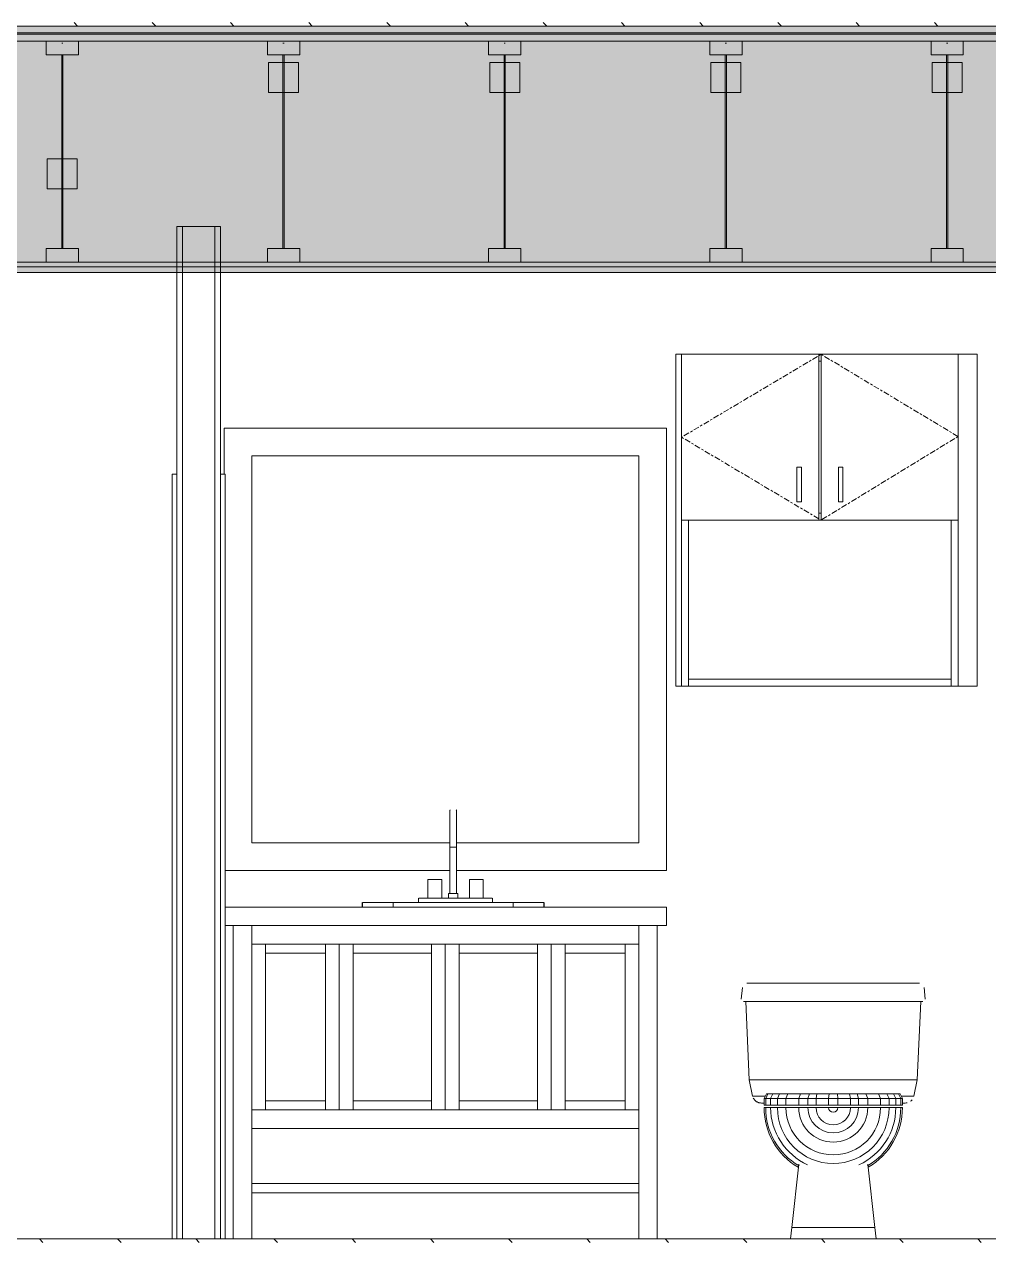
# Model space of a CAD drawing. Header units: inches. Extents: x -4168 to 1483, y -300 to 637.
# Drawn here: x -2666 to -2561.4, y 135.8 to 267.8 of the extents above; entities that cross this region are included whole.
import ezdxf

# ---------------------------------------------------------------- set-up
doc = ezdxf.new("R2010")
doc.units = ezdxf.units.IN
doc.header["$MEASUREMENT"] = 0
doc.linetypes.add('Center', pattern=[1.25, 0.25, -0.1875, 0.625, -0.1875])
doc.linetypes.add('Grid Line 1_2_', pattern=[0.875, 0.5, -0.125, 0.125, -0.125])
for name, color, linetype, lineweight in [('0-1', 7, 'Continuous', 5), ('0-2', 9, 'Continuous', 9), ('0-3', 55, 'Continuous', 9), ('A-DOOR-FRAM-1', 133, 'Continuous', 20), ('A-FLOR-2', 8, 'Continuous', 5), ('A-FLOR-3', 251, 'Continuous', 5), ('A-FLOR-7', 192, 'Continuous', 9), ('A-FLOR-LEVL-1', 51, 'Grid Line 1_2_', 9), ('A-FLOR-MCUT-2', 51, 'Continuous', 9), ('A-FLOR-PATT-1', 45, 'Continuous', 9), ('A-WALL-1', 253, 'Continuous', 9), ('A-WALL-2', 53, 'Continuous', 13), ('A-WALL-3', 9, 'Continuous', 9), ('P-SANR-FIXT-1', 9, 'Continuous', 9), ('Q-CASE-1', 253, 'Continuous', 9), ('Q-CASE-2', 9, 'Continuous', 9), ('Q-CASE-3', 253, 'Center', 9), ('S-BEAM-2', 7, 'Continuous', 9), ('S-BEAM-4', 55, 'Continuous', 9)]:
    doc.layers.add(name, color=color, linetype=linetype, lineweight=lineweight)
pattern_1 = [(135, (-3769.654, 146.633), (-4.24264, -4.24264), [])]

# ---------------------------------------------------------------- blocks, each defined once
blk = doc.blocks.new('Toilet-Domestic-3D - Toilet-Domestic-3D-V3-BUILDING SECTION - NORTH_SOUTH THRU PARKING RAMP - LOOKING WEST')
at = {"layer": 'P-SANR-FIXT-1'}
for p, q in [((-2586.78, 163.75), (-2584.53, 163.75)), ((-2586.78, 163.75), (-2584.53, 163.75)), ((-2572.03, 163.75), (-2584.53, 163.75)), ((-2571.53, 163.75), (-2570.82, 163.75)), ((-2571.53, 163.75), (-2570.82, 163.75)), ((-2569.78, 163.75), (-2569.28, 163.75)), ((-2569.78, 163.75), (-2569.28, 163.75)), ((-2588.14, 163.29), (-2588.26, 162.02)), ((-2568.3, 162.02), (-2568.42, 163.29)), ((-2587.78, 161.75), (-2587.39, 153.25)), ((-2584.53, 161.75), (-2572.03, 161.75)), ((-2569.17, 153.25), (-2568.78, 161.75)), ((-2587.39, 153.25), (-2587.03, 151.49)), ((-2587.39, 153.25), (-2584.53, 153.25)), ((-2584.53, 153.25), (-2572.03, 153.25)), ((-2572.03, 153.25), (-2569.17, 153.25)), ((-2569.53, 151.49), (-2569.17, 153.25)), ((-2587.03, 151.49), (-2585.67, 151.49)), ((-2585.78, 151.24), (-2585.53, 151.75)), ((-2585.78, 151.25), (-2585.61, 151.25)), ((-2585.78, 150.5), (-2585.78, 151.25)), ((-2585.61, 151.24), (-2585.78, 151.24)), ((-2585.61, 150.5), (-2585.78, 150.5)), ((-2585.61, 151.24), (-2585.36, 151.75)), ((-2585.07, 151.24), (-2585.61, 151.24)), ((-2585.61, 150.5), (-2585.61, 151.24)), ((-2585.07, 150.5), (-2585.61, 150.5)), ((-2585.6, 151.25), (-2585.07, 151.25)), ((-2585.53, 151.75), (-2585.36, 151.75)), ((-2585.36, 151.75), (-2584.83, 151.75)), ((-2585.07, 151.24), (-2584.83, 151.75)), ((-2585.07, 151.25), (-2584.34, 151.25)), ((-2585.07, 150.5), (-2585.07, 151.25)), ((-2584.34, 151.24), (-2585.07, 151.24)), ((-2584.34, 150.5), (-2585.07, 150.5)), ((-2584.83, 151.75), (-2584.11, 151.75)), ((-2584.34, 151.24), (-2584.11, 151.75)), ((-2584.34, 151.25), (-2583.41, 151.25)), ((-2584.34, 150.5), (-2584.34, 151.25)), ((-2583.41, 151.24), (-2584.34, 151.24)), ((-2583.41, 150.5), (-2584.34, 150.5)), ((-2584.11, 151.75), (-2583.19, 151.75)), ((-2583.41, 151.24), (-2583.19, 151.75)), ((-2582.02, 151.24), (-2583.41, 151.24)), ((-2583.41, 150.5), (-2583.41, 151.24)), ((-2582.02, 150.5), (-2583.41, 150.5)), ((-2583.4, 151.25), (-2582.02, 151.25)), ((-2583.19, 151.75), (-2581.83, 151.75)), ((-2582.02, 151.25), (-2581.83, 151.75)), ((-2582.02, 151.25), (-2581.02, 151.25)), ((-2581.02, 151.24), (-2582.02, 151.24)), ((-2582.02, 150.5), (-2582.02, 151.24)), ((-2581.02, 150.5), (-2582.02, 150.5)), ((-2581.83, 151.75), (-2580.87, 151.75)), ((-2581.02, 151.25), (-2580.87, 151.75)), ((-2581.02, 151.25), (-2580.15, 151.25)), ((-2581.02, 150.5), (-2581.02, 151.25)), ((-2580.15, 151.24), (-2581.02, 151.24)), ((-2580.15, 150.5), (-2581.02, 150.5)), ((-2580.87, 151.75), (-2580.05, 151.75)), ((-2580.15, 151.25), (-2580.05, 151.75)), ((-2580.15, 151.25), (-2578.78, 151.25)), ((-2578.78, 151.24), (-2580.15, 151.24)), ((-2580.15, 150.5), (-2580.15, 151.24)), ((-2578.78, 150.5), (-2580.15, 150.5)), ((-2580.05, 151.75), (-2578.74, 151.75)), ((-2578.78, 151.25), (-2578.74, 151.75)), ((-2578.78, 151.25), (-2577.78, 151.25)), ((-2578.78, 150.5), (-2578.78, 151.25)), ((-2577.78, 151.24), (-2578.78, 151.24)), ((-2577.78, 150.5), (-2578.78, 150.5)), ((-2578.74, 151.75), (-2577.82, 151.75)), ((-2577.78, 151.25), (-2577.82, 151.75)), ((-2577.82, 151.75), (-2576.51, 151.75)), ((-2577.78, 151.25), (-2576.41, 151.25)), ((-2576.41, 151.24), (-2577.78, 151.24)), ((-2577.78, 150.5), (-2577.78, 151.24)), ((-2576.41, 150.5), (-2577.78, 150.5)), ((-2576.41, 151.25), (-2576.51, 151.75)), ((-2576.51, 151.75), (-2575.69, 151.75)), ((-2576.41, 151.25), (-2575.54, 151.25)), ((-2576.41, 150.5), (-2576.41, 151.25)), ((-2575.54, 151.24), (-2576.41, 151.24)), ((-2575.54, 150.5), (-2576.41, 150.5)), ((-2575.54, 151.25), (-2575.69, 151.75)), ((-2575.69, 151.75), (-2574.73, 151.75)), ((-2575.54, 151.25), (-2574.54, 151.25)), ((-2575.54, 150.5), (-2575.54, 151.25)), ((-2574.54, 151.24), (-2575.54, 151.24)), ((-2574.54, 150.5), (-2575.54, 150.5)), ((-2574.54, 151.25), (-2574.73, 151.75)), ((-2574.73, 151.75), (-2573.37, 151.75)), ((-2574.54, 151.25), (-2573.16, 151.25)), ((-2574.54, 150.5), (-2574.54, 151.25)), ((-2573.15, 151.24), (-2574.54, 151.24)), ((-2573.15, 150.5), (-2574.54, 150.5)), ((-2573.15, 151.24), (-2573.37, 151.75)), ((-2573.37, 151.75), (-2572.45, 151.75)), ((-2573.15, 151.25), (-2572.22, 151.25)), ((-2572.22, 151.24), (-2573.15, 151.24)), ((-2573.15, 150.5), (-2573.15, 151.24)), ((-2572.22, 150.5), (-2573.15, 150.5)), ((-2572.22, 151.24), (-2572.45, 151.75)), ((-2572.45, 151.75), (-2571.73, 151.75)), ((-2572.22, 151.25), (-2571.49, 151.25)), ((-2572.22, 150.5), (-2572.22, 151.25)), ((-2571.49, 151.24), (-2572.22, 151.24)), ((-2571.49, 150.5), (-2572.22, 150.5)), ((-2571.49, 151.24), (-2571.73, 151.75)), ((-2571.73, 151.75), (-2571.2, 151.75)), ((-2571.49, 151.25), (-2570.95, 151.25)), ((-2570.95, 151.24), (-2571.49, 151.24)), ((-2571.49, 150.5), (-2571.49, 151.24)), ((-2570.95, 150.5), (-2571.49, 150.5)), ((-2570.95, 151.24), (-2571.2, 151.75)), ((-2571.2, 151.75), (-2571.03, 151.75)), ((-2570.78, 151.24), (-2571.03, 151.75)), ((-2570.95, 151.25), (-2570.78, 151.25)), ((-2570.95, 150.5), (-2570.95, 151.25)), ((-2570.78, 151.24), (-2570.95, 151.24)), ((-2570.78, 150.5), (-2570.95, 150.5)), ((-2570.89, 151.49), (-2569.53, 151.49)), ((-2570.78, 150.5), (-2570.78, 151.25)), ((-2585.78, 150.25), (-2585.61, 150.25)), ((-2585.61, 150.25), (-2585.07, 150.25)), ((-2585.07, 150.25), (-2584.34, 150.25)), ((-2584.34, 150.25), (-2583.41, 150.25)), ((-2583.41, 150.25), (-2582.02, 150.25)), ((-2582.02, 150.25), (-2581.02, 150.25)), ((-2581.02, 150.25), (-2580.15, 150.25)), ((-2580.15, 150.25), (-2578.78, 150.25)), ((-2578.78, 150.25), (-2578.28, 150.25)), ((-2578.28, 150.25), (-2577.78, 150.25)), ((-2577.78, 150.25), (-2576.41, 150.25)), ((-2576.41, 150.25), (-2575.54, 150.25)), ((-2575.54, 150.25), (-2574.54, 150.25)), ((-2574.54, 150.25), (-2573.15, 150.25)), ((-2573.15, 150.25), (-2572.22, 150.25)), ((-2572.22, 150.25), (-2571.49, 150.25)), ((-2571.49, 150.25), (-2570.95, 150.25)), ((-2570.95, 150.25), (-2570.78, 150.25)), ((-2582.03, 144.12), (-2582.78, 137.25)), ((-2573.78, 137.25), (-2574.53, 144.12)), ((-2582.78, 137.25), (-2582.92, 136)), ((-2582.56, 137.25), (-2582.78, 137.25)), ((-2582.78, 137.25), (-2582.56, 137.25)), ((-2581.92, 137.25), (-2582.56, 137.25)), ((-2582.56, 137.25), (-2581.92, 137.25)), ((-2580.93, 137.25), (-2581.92, 137.25)), ((-2581.92, 137.25), (-2580.93, 137.25)), ((-2579.67, 137.25), (-2580.93, 137.25)), ((-2580.93, 137.25), (-2579.67, 137.25)), ((-2578.28, 137.25), (-2579.67, 137.25)), ((-2579.67, 137.25), (-2578.28, 137.25)), ((-2576.89, 137.25), (-2578.28, 137.25)), ((-2578.28, 137.25), (-2574, 137.25)), ((-2575.63, 137.25), (-2576.89, 137.25)), ((-2574.64, 137.25), (-2575.63, 137.25)), ((-2574, 137.25), (-2574.64, 137.25)), ((-2573.78, 137.25), (-2574, 137.25)), ((-2574, 137.25), (-2573.78, 137.25)), ((-2573.64, 136), (-2573.78, 137.25))]:
    blk.add_line(p, q, dxfattribs=at)
at = {"layer": 'P-SANR-FIXT-1', "flags": 128}
for points in [[(-2584.53, 163.75), (-2584.65, 163.75), (-2584.78, 163.75), (-2584.9, 163.75), (-2585.03, 163.75), (-2585.15, 163.75), (-2585.27, 163.75), (-2585.39, 163.75), (-2585.51, 163.75), (-2585.63, 163.75), (-2585.74, 163.75), (-2585.86, 163.75), (-2585.97, 163.75), (-2586.08, 163.75), (-2586.19, 163.75), (-2586.29, 163.75), (-2586.39, 163.75), (-2586.49, 163.75), (-2586.59, 163.75), (-2586.68, 163.75), (-2586.77, 163.75), (-2586.85, 163.75), (-2586.93, 163.75), (-2587.01, 163.75), (-2587.08, 163.75), (-2587.15, 163.75), (-2587.22, 163.75), (-2587.28, 163.75), (-2587.34, 163.75), (-2587.39, 163.75), (-2587.44, 163.75), (-2587.48, 163.75), (-2587.52, 163.75), (-2587.55, 163.75), (-2587.58, 163.75), (-2587.6, 163.75), (-2587.62, 163.75), (-2587.63, 163.75), (-2587.64, 163.75), (-2587.65, 163.75), (-2587.65, 163.75)], [(-2568.91, 163.75), (-2568.92, 163.75), (-2568.92, 163.75), (-2568.94, 163.75), (-2568.95, 163.75), (-2568.98, 163.75), (-2569, 163.75), (-2569.03, 163.75), (-2569.07, 163.75), (-2569.11, 163.75), (-2569.16, 163.75), (-2569.21, 163.75), (-2569.27, 163.75), (-2569.33, 163.75), (-2569.39, 163.75), (-2569.46, 163.75), (-2569.53, 163.75), (-2569.61, 163.75), (-2569.69, 163.75), (-2569.77, 163.75), (-2569.86, 163.75), (-2569.95, 163.75), (-2570.04, 163.75), (-2570.14, 163.75), (-2570.24, 163.75), (-2570.35, 163.75), (-2570.45, 163.75), (-2570.56, 163.75), (-2570.67, 163.75), (-2570.79, 163.75), (-2570.9, 163.75), (-2571.02, 163.75), (-2571.14, 163.75), (-2571.26, 163.75), (-2571.38, 163.75), (-2571.5, 163.75), (-2571.62, 163.75), (-2571.75, 163.75), (-2571.87, 163.75), (-2572, 163.75), (-2572.03, 163.75)], [(-2588.01, 161.75), (-2588, 161.75), (-2588, 161.75), (-2587.98, 161.75), (-2587.96, 161.75), (-2587.94, 161.75), (-2587.91, 161.75), (-2587.87, 161.75), (-2587.83, 161.75), (-2587.78, 161.75), (-2587.73, 161.75), (-2587.68, 161.75), (-2587.61, 161.75), (-2587.55, 161.75), (-2587.48, 161.75), (-2587.4, 161.75), (-2587.32, 161.75), (-2587.23, 161.75), (-2587.14, 161.75), (-2587.05, 161.75), (-2586.95, 161.75), (-2586.85, 161.75), (-2586.75, 161.75), (-2586.64, 161.75), (-2586.52, 161.75), (-2586.41, 161.75), (-2586.29, 161.75), (-2586.17, 161.75), (-2586.04, 161.75), (-2585.92, 161.75), (-2585.79, 161.75), (-2585.66, 161.75), (-2585.53, 161.75), (-2585.39, 161.75), (-2585.26, 161.75), (-2585.12, 161.75), (-2584.98, 161.75), (-2584.85, 161.75), (-2584.71, 161.75), (-2584.57, 161.75), (-2584.53, 161.75)], [(-2572.03, 161.75), (-2571.89, 161.75), (-2571.75, 161.75), (-2571.61, 161.75), (-2571.48, 161.75), (-2571.34, 161.75), (-2571.2, 161.75), (-2571.07, 161.75), (-2570.94, 161.75), (-2570.81, 161.75), (-2570.68, 161.75), (-2570.55, 161.75), (-2570.42, 161.75), (-2570.3, 161.75), (-2570.18, 161.75), (-2570.07, 161.75), (-2569.95, 161.75), (-2569.84, 161.75), (-2569.74, 161.75), (-2569.63, 161.75), (-2569.54, 161.75), (-2569.44, 161.75), (-2569.35, 161.75), (-2569.26, 161.75), (-2569.18, 161.75), (-2569.1, 161.75), (-2569.03, 161.75), (-2568.96, 161.75), (-2568.9, 161.75), (-2568.84, 161.75), (-2568.79, 161.75), (-2568.74, 161.75), (-2568.7, 161.75), (-2568.66, 161.75), (-2568.63, 161.75), (-2568.6, 161.75), (-2568.58, 161.75), (-2568.57, 161.75), (-2568.56, 161.75), (-2568.55, 161.75), (-2568.55, 161.75)], [(-2586.07, 150.75), (-2586.07, 150.75), (-2586.06, 150.75), (-2586.06, 150.75), (-2586.05, 150.75), (-2586.04, 150.75), (-2586.02, 150.75), (-2586.01, 150.75), (-2585.99, 150.75), (-2585.97, 150.75), (-2585.95, 150.75), (-2585.92, 150.75), (-2585.89, 150.75), (-2585.86, 150.75), (-2585.83, 150.75), (-2585.8, 150.75)], [(-2570.77, 150.75), (-2570.74, 150.75), (-2570.7, 150.75), (-2570.67, 150.75), (-2570.65, 150.75), (-2570.62, 150.75), (-2570.6, 150.75), (-2570.58, 150.75), (-2570.56, 150.75), (-2570.54, 150.75), (-2570.53, 150.75), (-2570.51, 150.75), (-2570.51, 150.75), (-2570.5, 150.75), (-2570.49, 150.75), (-2570.49, 150.75), (-2570.49, 150.75)]]:
    blk.add_lwpolyline(points, dxfattribs=at)
at = {"layer": 'P-SANR-FIXT-1'}
for radius, start, end in [(7.5, 180, 239.5183), (7.33, 180, 239.6408), (6.79, 180, 245.7982), (6.06, 180, 0), (5.13, 180, 0), (3.74, 180, 0), (2.74, 180, 0), (1.87, 180, 0), (0.5, 180, 0), (6.79, 294.2018, 0), (7.33, 300.3592, 0), (7.5, 300.4817, 0)]:
    blk.add_arc((-2578.28, 150.25), radius, start, end, dxfattribs=at)
blk.add_open_spline([(-2586.95, 151.28), (-2586.93, 151.25), (-2586.9, 151.19), (-2586.84, 151.11), (-2586.76, 151.03), (-2586.68, 150.96), (-2586.59, 150.89), (-2586.49, 150.84), (-2586.39, 150.8), (-2586.25, 150.76), (-2586.14, 150.75), (-2586.07, 150.75)], degree=3, knots=[0.1752548, 0.1752548, 0.1752548, 0.1752548, 0.25, 0.3333333, 0.4166667, 0.5, 0.5833333, 0.6666667, 0.75, 0.8333333, 1, 1, 1, 1], dxfattribs=at)
for points in [[(-2570.49, 150.75), (-2570.42, 150.75), (-2570.34, 150.76), (-2570.27, 150.77)], [(-2569.88, 150.96), (-2569.85, 150.98), (-2569.8, 151.03), (-2569.75, 151.08), (-2569.73, 151.11)]]:
    blk.add_open_spline(points, degree=3, dxfattribs=at)
blk = doc.blocks.new('Bath Vanity - Bath Vanity 48_-V4-BUILDING SECTION - NORTH_SOUTH THRU PARKING RAMP - LOOKING WEST')
at = {"layer": 'Q-CASE-2'}
for p, q in [((-2644.25, 172), (-2596.37, 172)), ((-2596.37, 172), (-2596.37, 170)), ((-2596.37, 170), (-2644.25, 170)), ((-2643.37, 170), (-2643.37, 136)), ((-2641.37, 168), (-2641.37, 170)), ((-2641.37, 170), (-2641.37, 136)), ((-2599.37, 170), (-2599.37, 168)), ((-2599.37, 170), (-2599.37, 136)), ((-2597.37, 170), (-2597.37, 136)), ((-2641.37, 168), (-2639.87, 168)), ((-2641.37, 168), (-2641.37, 150)), ((-2599.37, 168), (-2641.37, 168)), ((-2639.87, 168), (-2639.87, 167)), ((-2633.37, 168), (-2639.87, 168)), ((-2639.87, 150), (-2639.87, 168)), ((-2633.37, 167), (-2633.37, 168)), ((-2633.37, 168), (-2631.87, 168)), ((-2633.37, 168), (-2633.37, 150)), ((-2631.87, 150), (-2631.87, 168)), ((-2631.87, 168), (-2630.37, 168)), ((-2631.87, 168), (-2631.87, 150)), ((-2630.37, 168), (-2630.37, 167)), ((-2621.87, 168), (-2630.37, 168)), ((-2630.37, 150), (-2630.37, 168)), ((-2621.87, 167), (-2621.87, 168)), ((-2621.87, 168), (-2620.37, 168)), ((-2621.87, 168), (-2621.87, 150)), ((-2620.37, 150), (-2620.37, 168)), ((-2620.37, 168), (-2618.87, 168)), ((-2620.37, 168), (-2620.37, 150)), ((-2618.87, 168), (-2618.87, 167)), ((-2610.37, 168), (-2618.87, 168)), ((-2618.87, 150), (-2618.87, 168)), ((-2610.37, 167), (-2610.37, 168)), ((-2610.37, 168), (-2608.87, 168)), ((-2610.37, 168), (-2610.37, 150)), ((-2608.87, 150), (-2608.87, 168)), ((-2608.87, 168), (-2607.37, 168)), ((-2608.87, 168), (-2608.87, 150)), ((-2607.37, 168), (-2607.37, 167)), ((-2600.87, 168), (-2607.37, 168)), ((-2607.37, 150), (-2607.37, 168)), ((-2600.87, 167), (-2600.87, 168)), ((-2600.87, 168), (-2599.37, 168)), ((-2600.87, 168), (-2600.87, 150)), ((-2599.37, 150), (-2599.37, 168)), ((-2639.87, 167), (-2633.37, 167)), ((-2639.87, 167), (-2639.87, 151)), ((-2633.37, 167), (-2639.87, 167)), ((-2633.37, 151), (-2633.37, 167)), ((-2630.37, 167), (-2621.87, 167)), ((-2630.37, 167), (-2630.37, 151)), ((-2621.87, 167), (-2630.37, 167)), ((-2621.87, 151), (-2621.87, 167)), ((-2618.87, 167), (-2610.37, 167)), ((-2618.87, 167), (-2618.87, 151)), ((-2610.37, 167), (-2618.87, 167)), ((-2610.37, 151), (-2610.37, 167)), ((-2607.37, 167), (-2607.37, 151)), ((-2600.87, 167), (-2607.37, 167)), ((-2607.37, 167), (-2600.87, 167)), ((-2600.87, 151), (-2600.87, 167)), ((-2639.87, 151), (-2639.87, 150)), ((-2633.37, 151), (-2639.87, 151)), ((-2639.87, 151), (-2633.37, 151)), ((-2633.37, 150), (-2633.37, 151)), ((-2630.37, 151), (-2630.37, 150)), ((-2621.87, 151), (-2630.37, 151)), ((-2630.37, 151), (-2621.87, 151)), ((-2621.87, 150), (-2621.87, 151)), ((-2618.87, 151), (-2618.87, 150)), ((-2610.37, 151), (-2618.87, 151)), ((-2618.87, 151), (-2610.37, 151)), ((-2610.37, 150), (-2610.37, 151)), ((-2607.37, 151), (-2600.87, 151)), ((-2607.37, 151), (-2607.37, 150)), ((-2600.87, 151), (-2607.37, 151)), ((-2600.87, 150), (-2600.87, 151)), ((-2639.87, 150), (-2641.37, 150)), ((-2641.37, 148), (-2641.37, 150)), ((-2599.37, 150), (-2641.37, 150)), ((-2639.87, 150), (-2633.37, 150)), ((-2631.87, 150), (-2633.37, 150)), ((-2630.37, 150), (-2631.87, 150)), ((-2630.37, 150), (-2621.87, 150)), ((-2620.37, 150), (-2621.87, 150)), ((-2618.87, 150), (-2620.37, 150)), ((-2618.87, 150), (-2610.37, 150)), ((-2608.87, 150), (-2610.37, 150)), ((-2607.37, 150), (-2608.87, 150)), ((-2607.37, 150), (-2600.87, 150)), ((-2599.37, 150), (-2600.87, 150)), ((-2599.37, 150), (-2599.37, 148)), ((-2599.37, 148), (-2641.37, 148)), ((-2641.37, 142), (-2599.37, 142)), ((-2641.37, 141), (-2599.37, 141))]:
    blk.add_line(p, q, dxfattribs=at)
blk = doc.blocks.new('BATHROOM MIRROR - BATHROOM MIRROR 48_-V5-BUILDING SECTION - NORTH_SOUTH THRU PARKING RAMP - LOOKING WEST')
at = {"layer": 'Q-CASE-2'}
for p, q in [((-2596.37, 224), (-2644.37, 224)), ((-2644.37, 224), (-2644.37, 219)), ((-2596.37, 176), (-2596.37, 224)), ((-2641.37, 179), (-2641.37, 221)), ((-2641.37, 221), (-2599.37, 221)), ((-2599.37, 221), (-2599.37, 179)), ((-2619.88, 179), (-2641.37, 179)), ((-2599.37, 179), (-2619.14, 179)), ((-2644.25, 176), (-2619.88, 176)), ((-2619.14, 176), (-2596.37, 176))]:
    blk.add_line(p, q, dxfattribs=at)
blk = doc.blocks.new('300 Series Wall Hung Cabinet_326 - 30_-V6-BUILDING SECTION - NORTH_SOUTH THRU PARKING RAMP - LOOKING WEST')
at = {"layer": 'Q-CASE-1'}
for p, q in [((-2579.85, 232), (-2594.73, 232)), ((-2594.73, 232), (-2594.73, 214)), ((-2579.85, 214), (-2579.85, 232)), ((-2579.85, 232), (-2579.6, 232)), ((-2579.6, 231.25), (-2579.85, 231.25)), ((-2564.73, 232), (-2579.6, 232)), ((-2579.6, 232), (-2579.6, 214)), ((-2564.73, 214), (-2564.73, 232)), ((-2594.73, 214), (-2579.85, 214)), ((-2594.73, 196), (-2594.73, 214)), ((-2593.98, 214), (-2593.98, 196)), ((-2579.85, 214.75), (-2579.6, 214.75)), ((-2579.6, 214), (-2579.85, 214)), ((-2579.6, 214), (-2564.73, 214)), ((-2565.48, 196), (-2565.48, 214)), ((-2564.73, 214), (-2564.73, 196)), ((-2593.98, 196.75), (-2565.48, 196.75)), ((-2593.98, 196.75), (-2593.98, 196)), ((-2565.48, 196), (-2565.48, 196.75)), ((-2594.73, 196), (-2593.98, 196)), ((-2565.48, 196), (-2593.98, 196)), ((-2565.48, 196), (-2564.73, 196))]:
    blk.add_line(p, q, dxfattribs=at)
at = {"layer": 'Q-CASE-2'}
for p, q in [((-2582.22, 219.75), (-2581.73, 219.75)), ((-2582.22, 216), (-2582.22, 219.75)), ((-2581.73, 219.75), (-2581.73, 216)), ((-2577.72, 219.75), (-2577.23, 219.75)), ((-2577.72, 216), (-2577.72, 219.75)), ((-2577.23, 219.75), (-2577.23, 216)), ((-2582.22, 216), (-2581.73, 216)), ((-2577.72, 216), (-2577.23, 216))]:
    blk.add_line(p, q, dxfattribs=at)
at = {"layer": 'Q-CASE-3'}
for p, q in [((-2579.6, 232), (-2594.73, 223)), ((-2579.6, 232), (-2564.73, 223.08)), ((-2594.73, 223), (-2579.6, 214)), ((-2564.73, 223.08), (-2579.6, 214))]:
    blk.add_line(p, q, dxfattribs=at)
blk = doc.blocks.new('SWING - SINGLE - FLUSH - SWING - FLUSH - 2-10 x 6-8 - PRIVACY-V7-BUILDING SECTION - NORTH_SOUTH THRU PARKING RAMP - LOOKING WEST')
at = {"layer": 'A-DOOR-FRAM-1'}
for p, q in [((-2650, 219), (-2650, 136)), ((-2649.5, 219), (-2650, 219)), ((-2649.5, 136), (-2649.5, 219)), ((-2644.25, 219), (-2644.75, 219)), ((-2644.75, 219), (-2644.75, 136)), ((-2644.25, 136), (-2644.25, 219)), ((-2650, 136), (-2649.5, 136)), ((-2644.75, 136), (-2644.25, 136))]:
    blk.add_line(p, q, dxfattribs=at)
blk = doc.blocks.new('CTR - 1st Phase - Unit Layouts_rvt-1-BUILDING SECTION - NORTH_SOUTH THRU PARKING RAMP - LOOKING WEST')
at = {"layer": 'A-WALL-1'}
for p, q in [((-2649.5, 245.88), (-2649.5, 136)), ((-2644.75, 245.88), (-2649.5, 245.88)), ((-2644.75, 136), (-2644.75, 245.88)), ((-2649.5, 136), (-2644.75, 136))]:
    blk.add_line(p, q, dxfattribs=at)
at = {"layer": 'A-WALL-2'}
for p, q in [((-2648.87, 245.88), (-2648.87, 136)), ((-2645.37, 245.88), (-2645.37, 136))]:
    blk.add_line(p, q, dxfattribs=at)
at = {"layer": 'A-WALL-3'}
for p, q in [((-2594.73, 232), (-2595.37, 232)), ((-2595.37, 232), (-2595.37, 196)), ((-2562.65, 232), (-2564.73, 232)), ((-2562.65, 196), (-2562.65, 232)), ((-2595.37, 196), (-2594.73, 196)), ((-2564.73, 196), (-2562.65, 196))]:
    blk.add_line(p, q, dxfattribs=at)
at = {"layer": 'P-SANR-FIXT-1'}
for p, q in [((-2619.89, 182.39), (-2619.89, 182.4)), ((-2619.14, 182.41), (-2619.14, 182.39)), ((-2619.89, 181.19), (-2619.89, 173.5)), ((-2619.14, 173.5), (-2619.14, 181.19)), ((-2619.89, 179.87), (-2619.89, 178.5)), ((-2619.14, 178.5), (-2619.14, 179.87)), ((-2619.51, 178.5), (-2619.88, 178.5)), ((-2619.15, 178.5), (-2619.51, 178.5)), ((-2622.26, 175), (-2622.26, 172.99)), ((-2622.26, 175), (-2620.76, 175)), ((-2620.76, 172.99), (-2620.76, 175)), ((-2617.76, 175), (-2617.76, 172.99)), ((-2617.76, 175), (-2616.26, 175)), ((-2616.26, 172.99), (-2616.26, 175)), ((-2623.26, 172.99), (-2623.26, 172.5)), ((-2623.24, 172.99), (-2622.51, 172.99)), ((-2622.51, 172.99), (-2621.51, 172.99)), ((-2621.51, 172.99), (-2617.01, 172.99)), ((-2620.01, 173.5), (-2620.01, 172.99)), ((-2620.01, 173.5), (-2619.01, 173.5)), ((-2619.01, 172.99), (-2619.01, 173.5)), ((-2617.01, 172.99), (-2616.01, 172.99)), ((-2616.01, 172.99), (-2615.28, 172.99)), ((-2615.26, 172.5), (-2615.26, 172.99)), ((-2629.39, 172.5), (-2629.39, 172)), ((-2629.35, 172.5), (-2626.03, 172.5)), ((-2629.35, 172.5), (-2629.35, 172)), ((-2626.03, 172.5), (-2612.99, 172.5)), ((-2626.03, 172.5), (-2626.03, 172)), ((-2612.99, 172.5), (-2609.67, 172.5)), ((-2612.99, 172), (-2612.99, 172.5)), ((-2609.67, 172.5), (-2609.67, 172)), ((-2609.63, 172), (-2609.63, 172.5))]:
    blk.add_line(p, q, dxfattribs=at)
at = {"layer": 'P-SANR-FIXT-1', "flags": 128}
for points in [[(-2619.89, 182.37), (-2619.89, 182.37), (-2619.89, 182.37), (-2619.89, 182.36), (-2619.89, 182.34), (-2619.89, 182.33), (-2619.89, 182.3), (-2619.89, 182.28), (-2619.89, 182.25), (-2619.89, 182.21), (-2619.89, 182.18), (-2619.89, 182.14), (-2619.89, 182.09), (-2619.89, 182.04), (-2619.89, 181.99), (-2619.89, 181.94), (-2619.89, 181.88), (-2619.89, 181.82), (-2619.89, 181.75), (-2619.89, 181.69), (-2619.89, 181.62), (-2619.89, 181.54), (-2619.89, 181.47), (-2619.89, 181.39), (-2619.89, 181.31), (-2619.89, 181.23), (-2619.89, 181.14), (-2619.89, 181.05), (-2619.89, 180.96), (-2619.89, 180.87), (-2619.89, 180.78), (-2619.89, 180.69), (-2619.89, 180.59), (-2619.89, 180.5), (-2619.89, 180.4), (-2619.89, 180.3), (-2619.89, 180.2), (-2619.89, 180.1), (-2619.89, 180), (-2619.89, 179.9), (-2619.89, 179.87)], [(-2619.89, 181.19), (-2619.89, 181.23), (-2619.89, 181.28), (-2619.89, 181.33), (-2619.89, 181.38), (-2619.89, 181.42), (-2619.89, 181.47), (-2619.89, 181.52), (-2619.89, 181.56), (-2619.89, 181.61), (-2619.89, 181.65), (-2619.89, 181.69), (-2619.89, 181.74), (-2619.89, 181.78), (-2619.89, 181.82), (-2619.89, 181.86), (-2619.89, 181.9), (-2619.89, 181.93), (-2619.89, 181.97), (-2619.89, 182.01), (-2619.89, 182.04), (-2619.89, 182.07), (-2619.89, 182.1), (-2619.89, 182.13), (-2619.89, 182.16)], [(-2619.88, 182.43), (-2619.88, 182.45), (-2619.88, 182.46), (-2619.87, 182.48), (-2619.87, 182.49), (-2619.86, 182.51), (-2619.86, 182.52), (-2619.85, 182.53), (-2619.84, 182.55), (-2619.84, 182.56), (-2619.83, 182.57)], [(-2619.2, 182.58), (-2619.19, 182.56), (-2619.18, 182.55), (-2619.17, 182.54), (-2619.17, 182.52), (-2619.16, 182.51), (-2619.16, 182.5), (-2619.15, 182.48), (-2619.15, 182.47), (-2619.15, 182.45), (-2619.14, 182.44), (-2619.14, 182.42)], [(-2619.14, 179.87), (-2619.14, 179.97), (-2619.14, 180.07), (-2619.14, 180.17), (-2619.14, 180.27), (-2619.14, 180.37), (-2619.14, 180.47), (-2619.14, 180.57), (-2619.14, 180.66), (-2619.14, 180.76), (-2619.14, 180.85), (-2619.14, 180.94), (-2619.14, 181.03), (-2619.14, 181.12), (-2619.14, 181.2), (-2619.14, 181.29), (-2619.14, 181.37), (-2619.14, 181.45), (-2619.14, 181.52), (-2619.14, 181.6), (-2619.14, 181.67), (-2619.14, 181.74), (-2619.14, 181.8), (-2619.14, 181.86), (-2619.14, 181.92), (-2619.14, 181.98), (-2619.14, 182.03), (-2619.14, 182.08), (-2619.14, 182.13), (-2619.14, 182.17), (-2619.14, 182.21), (-2619.14, 182.24), (-2619.14, 182.27), (-2619.14, 182.3), (-2619.14, 182.32), (-2619.14, 182.34), (-2619.14, 182.35), (-2619.14, 182.36), (-2619.14, 182.37), (-2619.14, 182.37), (-2619.14, 182.37)], [(-2619.14, 182.14), (-2619.14, 182.11), (-2619.14, 182.08), (-2619.14, 182.05), (-2619.14, 182.01), (-2619.14, 181.98), (-2619.14, 181.94), (-2619.14, 181.91), (-2619.14, 181.87), (-2619.14, 181.83), (-2619.14, 181.79), (-2619.14, 181.75), (-2619.14, 181.7), (-2619.14, 181.66), (-2619.14, 181.62), (-2619.14, 181.57), (-2619.14, 181.53), (-2619.14, 181.48), (-2619.14, 181.44), (-2619.14, 181.39), (-2619.14, 181.34), (-2619.14, 181.3), (-2619.14, 181.25), (-2619.14, 181.2), (-2619.14, 181.19)]]:
    blk.add_lwpolyline(points, dxfattribs=at)
at = {"layer": '0-2'}
for name in ['300 Series Wall Hung Cabinet_326 - 30_-V6-BUILDING SECTION - NORTH_SOUTH THRU PARKING RAMP - LOOKING WEST', 'BATHROOM MIRROR - BATHROOM MIRROR 48_-V5-BUILDING SECTION - NORTH_SOUTH THRU PARKING RAMP - LOOKING WEST', 'SWING - SINGLE - FLUSH - SWING - FLUSH - 2-10 x 6-8 - PRIVACY-V7-BUILDING SECTION - NORTH_SOUTH THRU PARKING RAMP - LOOKING WEST', 'Bath Vanity - Bath Vanity 48_-V4-BUILDING SECTION - NORTH_SOUTH THRU PARKING RAMP - LOOKING WEST', 'Toilet-Domestic-3D - Toilet-Domestic-3D-V3-BUILDING SECTION - NORTH_SOUTH THRU PARKING RAMP - LOOKING WEST']:
    blk.add_blockref(name, (0, 0), dxfattribs=at)
blk = doc.blocks.new('TRUSS - 24_-2435176-BUILDING SECTION - NORTH_SOUTH THRU PARKING RAMP - LOOKING WEST')
at = {"layer": 'S-BEAM-2'}
for p, q in [((-2519.67, 134), (-2519.67, 132.5)), ((-2516.17, 134), (-2519.67, 134)), ((-2516.17, 132.5), (-2516.17, 134)), ((-2519.67, 132.5), (-2516.17, 132.5)), ((-2516.3, 131.68), (-2519.55, 131.68)), ((-2519.55, 131.68), (-2519.55, 128.43)), ((-2516.3, 128.43), (-2516.3, 131.68)), ((-2519.55, 128.43), (-2516.3, 128.43)), ((-2519.67, 111.5), (-2519.67, 110)), ((-2516.17, 111.5), (-2519.67, 111.5)), ((-2516.17, 110), (-2516.17, 111.5)), ((-2519.67, 110), (-2516.17, 110))]:
    blk.add_line(p, q, dxfattribs=at)
at = {"layer": 'S-BEAM-4'}
for p, q in [((-2517.86, 133.75), (-2517.99, 133.75)), ((-2517.99, 132.5), (-2517.99, 111.5)), ((-2517.86, 111.5), (-2517.86, 132.5))]:
    blk.add_line(p, q, dxfattribs=at)
blk = doc.blocks.new('TRUSS - 24_-2435216-BUILDING SECTION - NORTH_SOUTH THRU PARKING RAMP - LOOKING WEST')
at = {"layer": 'S-BEAM-2'}
for p, q in [((-2663.67, 134), (-2663.67, 132.5)), ((-2660.17, 134), (-2663.67, 134)), ((-2660.17, 132.5), (-2660.17, 134)), ((-2663.67, 132.5), (-2660.17, 132.5)), ((-2660.3, 121.22), (-2663.55, 121.22)), ((-2663.55, 121.22), (-2663.55, 117.97)), ((-2660.3, 117.97), (-2660.3, 121.22)), ((-2663.55, 117.97), (-2660.3, 117.97)), ((-2663.67, 111.5), (-2663.67, 110)), ((-2660.17, 111.5), (-2663.67, 111.5)), ((-2660.17, 110), (-2660.17, 111.5)), ((-2663.67, 110), (-2660.17, 110))]:
    blk.add_line(p, q, dxfattribs=at)
at = {"layer": 'S-BEAM-4'}
for p, q in [((-2661.86, 133.75), (-2661.99, 133.75)), ((-2661.99, 132.5), (-2661.99, 111.5)), ((-2661.86, 111.5), (-2661.86, 132.5))]:
    blk.add_line(p, q, dxfattribs=at)
blk = doc.blocks.new('CTR - 1st Phase - Structure_rvt-1-BUILDING SECTION - NORTH_SOUTH THRU PARKING RAMP - LOOKING WEST')
at = {"layer": '0-3'}
for name, p in [('TRUSS - 24_-2435216-BUILDING SECTION - NORTH_SOUTH THRU PARKING RAMP - LOOKING WEST', (0, 132)), ('TRUSS - 24_-2435176-BUILDING SECTION - NORTH_SOUTH THRU PARKING RAMP - LOOKING WEST', (-120, 132)), ('TRUSS - 24_-2435176-BUILDING SECTION - NORTH_SOUTH THRU PARKING RAMP - LOOKING WEST', (-96, 132)), ('TRUSS - 24_-2435176-BUILDING SECTION - NORTH_SOUTH THRU PARKING RAMP - LOOKING WEST', (-72, 132)), ('TRUSS - 24_-2435176-BUILDING SECTION - NORTH_SOUTH THRU PARKING RAMP - LOOKING WEST', (-48, 132))]:
    blk.add_blockref(name, p, dxfattribs=at)

msp = doc.modelspace()

# ---------------------------------------------------------------- hatches: boundary and pattern name
at = {"layer": 'A-FLOR-2'}
h = msp.add_hatch(color=256, dxfattribs=at)
h.paths.add_polyline_path([(-2924.0475, 266.75), (-2076.1737, 266.75), (-2076.1737, 266.875), (-2542.776, 266.875), (-3408.6737, 266.875), (-3408.6737, 266.75), (-2932.4271, 266.75)], flags=0)
h.paths.add_polyline_path([(-3855.8487, 266.75), (-3481.1737, 266.75), (-3481.1737, 266.875), (-3857.9737, 266.875), (-3857.9737, 266.75)], flags=0)
at = {"layer": 'A-FLOR-3'}
h = msp.add_hatch(color=256, dxfattribs=at)
h.paths.add_polyline_path([(-2076.7987, 241.5), (-2076.1737, 241.5), (-2076.1737, 242), (-2510.9362, 242), (-2510.9362, 241.5), (-2094.4678, 241.5)], flags=0)
h.paths.add_polyline_path([(-3851.8487, 241.5), (-3486.6737, 241.5), (-3486.6737, 242), (-3852.4737, 242), (-3852.4737, 241.5)], flags=0)
h.paths.add_polyline_path([(-3479.2237, 241.5), (-3479.2237, 242), (-3481.1737, 241.9974), (-3481.1737, 241.5), (-3480.0487, 241.5)], flags=0)
h.paths.add_polyline_path([(-3403.1737, 241.5), (-3207.6362, 241.5), (-3207.6362, 242), (-3403.1737, 241.9979)], flags=0)
h.paths.add_polyline_path([(-2517.6372, 241.5), (-2516.4362, 241.5), (-2516.4362, 242), (-2712.2237, 242), (-2712.2237, 241.5), (-2521.827, 241.5)], flags=0)
h.paths.add_polyline_path([(-3202.1362, 241.5), (-2919.6362, 241.5), (-2919.6362, 242), (-3202.1362, 242), (-3202.1362, 241.9225)], flags=0)
h.paths.add_polyline_path([(-2731.3169, 241.5), (-2717.7237, 241.5), (-2717.7237, 242), (-2914.1362, 242), (-2914.1362, 241.5), (-2737.2362, 241.5)], flags=0)
at = {"layer": 'A-FLOR-PATT-1'}
h = msp.add_hatch(dxfattribs=at)
h.set_pattern_fill('FP_2', color=256, style=0, pattern_type=2)
h.set_pattern_definition(pattern_1)
h.paths.add_polyline_path([(-2920.7612, 267.625), (-2076.7987, 267.625), (-2076.7987, 268), (-3408.6737, 268), (-3408.6737, 267.625), (-2924.0475, 267.625)], flags=0)
h.paths.add_polyline_path([(-3855.8487, 267.625), (-3855.8175, 267.6271), (-3855.8487, 267.6271)], flags=0)
h.paths.add_polyline_path([(-3851.8487, 267.625), (-3479.2237, 267.625), (-3479.2237, 268), (-3851.8487, 268), (-3851.8487, 267.6311)], flags=0)
h = msp.add_hatch(dxfattribs=at)
h.set_pattern_fill('FP_3', color=256, style=0, pattern_type=2)
h.set_pattern_definition([(0, (-3769.654, 146.633), (15.36, 3.84), [1.267, -10.253, 1.267, -10.253, -61.44]), (0, (-3769.654, 146.633), (15.36, 3.84), [-23.04, 1.267, -21.773, 1.267, -10.253, -26.88]), (0, (-3769.654, 146.633), (15.36, 3.84), [-57.6, 1.267, -6.413, 1.267, -17.933]), (120, (-3763.894, 148.553), (-11.0055376, 11.38215), [1.267, -10.253, 1.267, -10.253, -61.44]), (120, (-3763.894, 148.553), (-11.0055376, 11.38215), [-23.04, 1.267, -21.773, 1.267, -10.253, -26.88]), (120, (-3763.894, 148.553), (-11.0055376, 11.38215), [-57.6, 1.267, -6.413, 1.267, -17.933]), (240, (-3761.974, 156.233), (-4.3544624, -15.22215), [1.267, -10.253, 1.267, -10.253, -61.44]), (240, (-3761.974, 156.233), (-4.3544624, -15.22215), [-23.04, 1.267, -21.773, 1.267, -10.253, -26.88]), (240, (-3761.974, 156.233), (-4.3544624, -15.22215), [-57.6, 1.267, -6.413, 1.267, -17.933])])
h.paths.add_polyline_path([(-2949.1863, 266.875), (-2076.1737, 266.875), (-2076.1737, 267.625), (-3408.6737, 267.625), (-3408.6737, 266.875), (-2953.3761, 266.875)], flags=0)
h.paths.add_polyline_path([(-3855.8175, 266.875), (-3479.2237, 266.875), (-3479.2237, 267.625), (-3851.8487, 267.625), (-3851.8487, 267), (-3855.8175, 267.0036), (-3855.8487, 267), (-3857.9737, 267), (-3857.9423, 266.875), (-3855.8487, 266.875)], flags=0)
h = msp.add_hatch(dxfattribs=at)
h.set_pattern_fill('FP_4', color=256, style=0, pattern_type=2)
h.set_pattern_definition([(0, (-3769.654, 146.633), (0, 4.798), []), (315, (-3769.654, 146.633), (4.7984266, 0), [6.786, -6.786]), (45, (-3769.654, 146.633), (4.7984266, 0), [6.786, -6.786])])
h.paths.add_polyline_path([(-3855.8175, 266), (-3479.2237, 266), (-3479.2237, 266.75), (-3857.9737, 266.75), (-3857.9737, 266), (-3855.8487, 266)], flags=0)
h.paths.add_polyline_path([(-2076.1737, 266), (-2076.1737, 266.75), (-3408.6737, 266.75), (-3408.6737, 266), (-2077.7086, 266)], flags=0)
h = msp.add_hatch(dxfattribs=at)
h.set_pattern_fill('FP_1', color=256, style=0, pattern_type=2)
h.set_pattern_definition([(161.57, (-3769.174, 147.113), (-3.8399538, -1.54e-05), [0, -27.322, 3.034, 0]), (18.43, (-3770.134, 147.113), (-3.8399538, 1.54e-05), [0, -27.322, 3.034, 0]), (108.43, (-3769.174, 147.113), (1.919622, -9.6005246), [9.106, -21.25]), (71.57, (-3770.134, 147.113), (1.919622, 9.6005246), [9.106, -21.25])])
h.paths.add_polyline_path([(-3857.9737, 242), (-3479.2237, 242), (-3479.2237, 266), (-3857.9737, 266), (-3857.9737, 263.7483)], flags=0)
h.paths.add_polyline_path([(-2094.4678, 242), (-2070.6737, 242), (-2070.6737, 266), (-3408.6737, 266), (-3408.6737, 242), (-2098.6575, 242)], flags=0)
h = msp.add_hatch(dxfattribs=at)
h.set_pattern_fill('FP_5', color=256, style=0, pattern_type=2)
h.set_pattern_definition([(0, (-3769.654, 146.633), (30.72, 7.68), [1.267, -21.773, 1.267, -21.773, -122.88]), (0, (-3769.654, 146.633), (30.72, 7.68), [-46.08, 1.267, -44.813, 1.267, -21.773, -53.76]), (0, (-3769.654, 146.633), (30.72, 7.68), [-115.2, 1.267, -14.093, 1.267, -37.133]), (120, (-3758.134, 150.473), (-22.011075, 22.7643), [1.267, -21.773, 1.267, -21.773, -122.88]), (120, (-3758.134, 150.473), (-22.011075, 22.7643), [-46.08, 1.267, -44.813, 1.267, -21.773, -53.76]), (120, (-3758.134, 150.473), (-22.011075, 22.7643), [-115.2, 1.267, -14.093, 1.267, -37.133]), (240, (-3754.294, 165.833), (-8.708925, -30.4443), [1.267, -21.773, 1.267, -21.773, -122.88]), (240, (-3754.294, 165.833), (-8.708925, -30.4443), [-46.08, 1.267, -44.813, 1.267, -21.773, -53.76]), (240, (-3754.294, 165.833), (-8.708925, -30.4443), [-115.2, 1.267, -14.093, 1.267, -37.133])])
h.paths.add_polyline_path([(-3479.2237, 240.875), (-3479.2237, 241.5), (-3481.1737, 241.5), (-3481.1737, 240.875), (-3480.0487, 240.875)], flags=0)
h.paths.add_polyline_path([(-3486.6737, 240.875), (-3486.6737, 241.5), (-3851.8487, 241.5), (-3851.8487, 240.875), (-3487.2987, 240.875)], flags=0)
h.paths.add_polyline_path([(-3066.5006, 240.875), (-2076.7987, 240.875), (-2076.7987, 241.5), (-3408.6737, 241.5), (-3408.6737, 240.875), (-3069.3386, 240.875)], flags=0)
h = msp.add_hatch(dxfattribs=at)
h.set_pattern_fill('FP_2', color=256, style=0, pattern_type=2)
h.set_pattern_definition(pattern_1)
h.paths.add_polyline_path([(-2664.2801, 135.625), (-2076.7987, 135.625), (-2076.7987, 136), (-3203.3237, 136), (-3203.3237, 135.625), (-2668.4112, 135.625)], flags=0)

# ---------------------------------------------------------------- linework, layer by layer
at = {"layer": 'A-FLOR-7'}
for p, q in [((-3408.6737, 240.875), (-2076.7987, 240.875)), ((-2556.0612, 136), (-2873.3862, 136))]:
    msp.add_line(p, q, dxfattribs=at)
at = {"layer": 'A-FLOR-LEVL-1'}
msp.add_line((-4167.9645, 136), (-1830.091, 136), dxfattribs=at)
at = {"layer": 'A-FLOR-MCUT-2'}
for p, q in [((-2076.7987, 267.625), (-3851.8487, 267.625)), ((-2076.1737, 266.875), (-3408.6737, 266.875)), ((-2076.1737, 266.75), (-3408.6737, 266.75)), ((-2076.1737, 266), (-3408.6737, 266)), ((-2076.1737, 242), (-3408.6737, 242)), ((-2076.7987, 241.5), (-3408.6737, 241.5))]:
    msp.add_line(p, q, dxfattribs=at)

# ---------------------------------------------------------------- block references
at = {"layer": '0-1'}
for name in ['CTR - 1st Phase - Structure_rvt-1-BUILDING SECTION - NORTH_SOUTH THRU PARKING RAMP - LOOKING WEST', 'CTR - 1st Phase - Unit Layouts_rvt-1-BUILDING SECTION - NORTH_SOUTH THRU PARKING RAMP - LOOKING WEST']:
    msp.add_blockref(name, (0, 0), dxfattribs=at)

doc.saveas('drawing.dxf')
